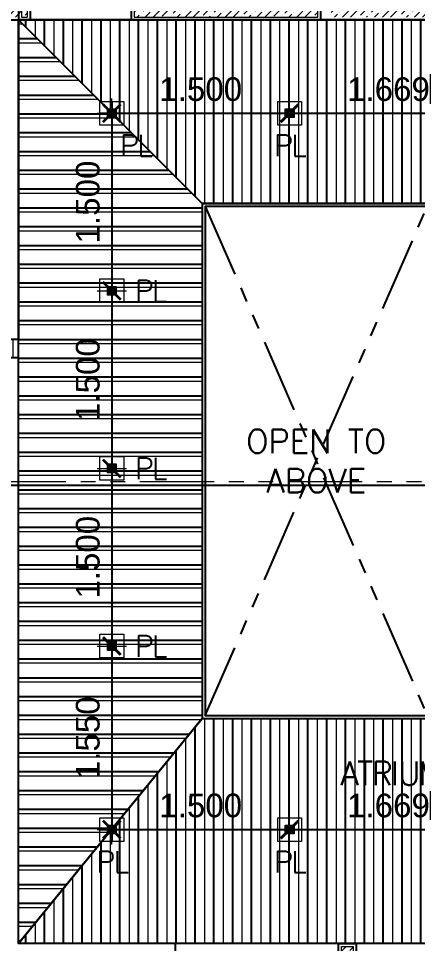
# Model space of a CAD drawing. Header units: metres. Extents: x -12400 to 1, y 0 to 106422.
# Drawn here: x -12119.01 to -12115.65, y 106342.09 to 106349.9 of the extents above; entities that cross this region are included whole.
import ezdxf

# ---------------------------------------------------------------- set-up
doc = ezdxf.new("R2010")
doc.units = ezdxf.units.M
doc.header["$PDMODE"] = 35
doc.linetypes.add('PHANTOM2', pattern=[1.25, 0.625, -0.125, 0.125, -0.125, 0.125, -0.125])
for name, color, linetype, lineweight in [('0.1', 1, 'Continuous', 9), ('A-DIM-100', 8, 'Continuous', 0), ('DIM 001', 251, 'Continuous', 13), ('HATCH', 250, 'Continuous', 5), ('LF 001', 51, 'Continuous', 20)]:
    doc.layers.add(name, color=color, linetype=linetype, lineweight=lineweight)
doc.layers.add('E_FIX_LIGHT1', color=2, linetype='Continuous')
doc.layers.add('txt', color=2, linetype='Continuous')
doc.styles.add('DIMTXT-100', font='arial.ttf')
doc.styles.add('swis721', font='swiss.ttf')
doc.styles.add('T.25', font='romans.shx', dxfattribs={"height": 0.2})
doc.dimstyles.new('D-100', dxfattribs={"dimtxt": 0.2, "dimasz": 0.15, "dimexe": 0.1, "dimexo": 0.1, "dimgap": 0.1, "dimtad": 1, "dimdec": 3, "dimzin": 4, "dimdsep": 46, "dimtxsty": 'DIMTXT-100', "dimblk": 'ARCHTICK', "dimcen": 0.2, "dimdle": 0.1, "dimclrd": 8, "dimclre": 8, "dimclrt": 2, "dimadec": 0, "dimazin": 1, "dimtfac": 1, "dimtdec": 3, "dimtofl": 0, "dimtmove": 2, "dimatfit": 3, "dimfxl": 1, "dimarcsym": 0})
doc.dimstyles.new('DIM 200', dxfattribs={"dimtxt": 200, "dimasz": 1, "dimexe": 0, "dimexo": 40, "dimgap": 50, "dimtad": 1, "dimtoh": 1, "dimdec": 0, "dimlfac": 2, "dimtxsty": 'swis721', "dimblk": 'CIR', "dimcen": 0, "dimclrd": 155, "dimclre": 155, "dimclrt": 4, "dimadec": 0, "dimazin": 0, "dimtfac": 1, "dimtdec": 0, "dimtix": 1, "dimtmove": 1, "dimatfit": 3, "dimldrblk": 'CIR', "dimfxl": 0, "dimarcsym": 0})
pattern_1 = [(90, (-96.25722, 27.99308), (-0.15875, 0), [])]
pattern_2 = [(90, (12032.95574, -106307.64346), (-0.15875, 0), [])]

# ---------------------------------------------------------------- blocks, each defined once
blk = doc.blocks.new('CIR')
at = {"color": 4}
blk.add_circle((0, 0), 50, dxfattribs=at)
blk = doc.blocks.new('*U87')
at = {"layer": 'HATCH'}
h = blk.add_hatch(dxfattribs=at)
h.set_pattern_fill('ANSI31', color=256, scale=0.015, angle=45)
h.set_pattern_definition([(90, (12094.82419, -106406.416595), (-0.047625, 0), [])])
h.paths.add_polyline_path([(0, 0.15), (0, 0), (3.55, 0), (3.55, 0.15)])
at = {"color": 3}
blk.add_lwpolyline([(3.55, 0), (3.55, 0.15), (0, 0.15), (0, 0)], close=True, dxfattribs=at)
blk = doc.blocks.new('*U1740')
at = {"layer": 'HATCH'}
h = blk.add_hatch(dxfattribs=at)
h.set_pattern_fill('ANSI36', color=256, scale=0.015)
h.set_pattern_definition([(45, (12095.52419, -106406.766595), (0.02525697034, 0.092608891249), [0.1190625, -0.0238125, 0, -0.0238125])])
h.paths.add_polyline_path([(0.025, 0.125), (0.025, 0.025), (4.225, 0.025), (4.225, 0.125)])
at = {"color": 4}
blk.add_lwpolyline([(4.25, 0), (4.25, 0.15), (0, 0.15), (0, 0)], close=True, dxfattribs=at)
at = {"layer": 'HATCH'}
blk.add_lwpolyline([(4.225, 0.025), (4.225, 0.125), (0.025, 0.125), (0.025, 0.025)], close=True, dxfattribs=at)
blk = doc.blocks.new('*U615')
at = {"layer": 'HATCH'}
h = blk.add_hatch(dxfattribs=at)
h.set_pattern_fill('ANSI36', color=256, scale=0.015)
h.set_pattern_definition([(45, (12091.37419, -106406.766595), (0.02525697034, 0.092608891249), [0.1190625, -0.0238125, 0, -0.0238125])])
h.paths.add_polyline_path([(-0.9625, 0.125), (-0.9625, 0.025), (0.075, 0.025), (0.075, 0.125)])
at = {"color": 4}
blk.add_lwpolyline([(0.1, 0), (0.1, 0.15), (0, 0.15), (0, 0)], close=True, dxfattribs=at)
at = {"layer": 'HATCH'}
blk.add_lwpolyline([(0.075, 0.025), (0.075, 0.125), (0.025, 0.125), (0.025, 0.025)], close=True, dxfattribs=at)
blk = doc.blocks.new('*U1736')
at = {"layer": 'HATCH'}
h = blk.add_hatch(dxfattribs=at)
h.set_pattern_fill('ANSI36', color=256, scale=0.015)
h.set_pattern_definition([(45, (12092.87419, -106406.766595), (0.02525697034, 0.092608891249), [0.1190625, -0.0238125, 0, -0.0238125])])
h.paths.add_polyline_path([(0.025, 0.125), (0.025, 0.025), (1.575, 0.025), (1.575, 0.125)])
at = {"color": 4}
blk.add_lwpolyline([(1.6, 0), (1.6, 0.15), (0, 0.15), (0, 0)], close=True, dxfattribs=at)
at = {"layer": 'HATCH'}
blk.add_lwpolyline([(1.575, 0.025), (1.575, 0.125), (0.025, 0.125), (0.025, 0.025)], close=True, dxfattribs=at)
blk = doc.blocks.new('A$C68b8fe4d')
at = {"color": 1}
for points in [[(10.3, 14.4), (11.15, 14.4), (11.15, 14.25), (10.3, 14.25)], [(12.75, 14.4), (13.8, 14.4), (13.8, 14.25), (12.75, 14.25)], [(10.05, 14.25), (10.2, 14.25), (10.2, 11.55), (10.05, 11.55)], [(10.2, 14.25), (18, 14.25), (18, 6.45), (10.2, 6.45)]]:
    blk.add_lwpolyline(points, close=True, dxfattribs=at)
at = {"color": 1, "linetype": 'Continuous', "ltscale": 0.05}
for points in [[(13.65, 12.7), (11.75, 12.7), (11.75, 8.35), (13.65, 8.35)], [(13.65, 12.675), (11.775, 12.675), (11.775, 8.375), (13.65, 8.375)]]:
    blk.add_lwpolyline(points, dxfattribs=at)
at = {"color": 8, "linetype": 'PHANTOM2'}
for points in [[(11.775, 12.675), (13.65, 8.375)], [(11.775, 8.375), (13.65, 12.675)]]:
    blk.add_lwpolyline(points, dxfattribs=at)
at = {"color": 8}
blk.add_lwpolyline([(16.65, 8.3), (18, 6.45), (10.2, 6.45), (11.75, 8.35), (13.65, 8.35), (13.65, 8.3)], close=True, dxfattribs=at)
blk.add_lwpolyline([(11.525, 3.55), (11.525, 6.45)], dxfattribs=at)
for name, p in [('*U615', (10.2, 14.25)), ('*U1736', (11.15, 14.25)), ('*U615', (13.8, 14.25)), ('*U87', (6.65, 11.4))]:
    blk.add_blockref(name, p)
at = {"xscale": -1, "rotation": 270}
blk.add_blockref('*U1740', (12.9, 2.2), dxfattribs=at)
at = {"layer": '0.1', "color": 2, "insert": (12.7125, 10.525), "char_height": 0.2, "attachment_point": 5, "style": 'T.25'}
blk.add_mtext_dynamic_manual_height_columns('{\\C3;OPEN TO ABOVE}', width=1.975237, gutter_width=1, heights=[0], dxfattribs=at)
blk = doc.blocks.new('*U1961')
at = {"layer": 'LF 001', "lineweight": 20, "ltscale": 1500}
blk.add_hatch(color=256, dxfattribs=at).paths.add_polyline_path([(-0.0375, 0.0375), (0.0375, 0.0375), (0.0375, -0.0375), (-0.0375, -0.0375)])
at = {"layer": 'LF 001', "ltscale": 1500}
blk.add_lwpolyline([(-0.1, 0.1), (0.1, 0.1), (0.1, -0.1), (-0.1, -0.1)], close=True, dxfattribs=at)
at = {"layer": 'LF 001', "color": 76, "lineweight": 18, "ltscale": 1500}
for points in [[(0, 0.125), (0, -0.125)], [(-0.125, 0), (0.125, 0)]]:
    blk.add_lwpolyline(points, dxfattribs=at)
at = {"layer": 'LF 001', "lineweight": 20, "ltscale": 1500}
blk.add_lwpolyline([(-0.0375, 0.0375), (0.0375, 0.0375), (0.0375, -0.0375), (-0.0375, -0.0375)], close=True, dxfattribs=at)
blk = doc.blocks.new('A$Cf8c814ff')
h = blk.add_hatch()
h.set_pattern_fill('ANSI31', color=8, scale=0.05, angle=45)
h.set_pattern_definition(pattern_2)
h.paths.add_polyline_path([(18, 14.25), (10.2, 14.25), (11.75, 12.7), (13.65, 12.7), (13.65, 12.75), (16.65, 12.75)])
h = blk.add_hatch()
h.set_pattern_fill('ANSI31', color=8, scale=0.05, angle=135)
h.set_pattern_definition([(180, (12033.15182, -106307.64346), (-1e-17, -0.15875), [])])
h.paths.add_polyline_path([(18, 14.25), (16.65, 12.75), (16.65, 8.3), (18, 6.45)])
h.paths.add_polyline_path([(11.75, 12.7), (10.2, 14.25), (10.2, 6.45), (11.75, 8.35)])
h = blk.add_hatch()
h.set_pattern_fill('ANSI31', color=8, scale=0.05, angle=45)
h.set_pattern_definition(pattern_2)
h.paths.add_polyline_path([(16.65, 8.3), (13.65, 8.3), (13.65, 8.35), (11.75, 8.35), (10.2, 6.45), (18, 6.45)])
at = {"color": 8}
for points in [[(10.2, 14.25), (11.75, 12.7), (13.65, 12.7), (13.65, 12.75), (16.65, 12.75), (18, 14.25)], [(11.75, 8.35), (10.2, 6.45), (10.2, 14.25), (11.75, 12.7)]]:
    blk.add_lwpolyline(points, close=True, dxfattribs=at)
at = {"layer": 'E_FIX_LIGHT1', "rotation": 90}
for p in [(10.9875, 13.4625), (12.4875, 13.4625), (10.9875, 11.9625), (10.9875, 10.4625), (10.9875, 8.9625), (10.9875, 7.4125), (12.4875, 7.4125)]:
    blk.add_blockref('*U1961', p, dxfattribs=at)
at = {"layer": 'txt', "color": 6, "linetype": 'Continuous', "char_height": 0.18, "attachment_point": 5, "style": 'T.25'}
for insert in [(11.1875, 13.1902), (12.4875, 13.1902), (11.3125, 11.9625), (11.3125, 10.4625), (11.3125, 8.9625), (10.9875, 7.1402), (12.4875, 7.1402)]:
    blk.add_mtext_dynamic_manual_height_columns('{\\T0.9;PL}', width=0.645305, gutter_width=0.001, heights=[0], dxfattribs=dict(at, insert=insert))
blk = doc.blocks.new('_ArchTick')
at = {"color": 0, "linetype": 'ByBlock', "const_width": 0.15}
blk.add_lwpolyline([(-0.5, -0.5), (0.5, 0.5)], dxfattribs=at)
blk = doc.blocks.new('*D851')
at = {"layer": 'DEFPOINTS', "color": 0, "transparency": 16777216}
for p in [(-12118.2255, 106349.099), (-12118.2255, 106347.599), (-12118.2255, 106347.599)]:
    blk.add_point(p, dxfattribs=at)
at = {"layer": 'DIM 001', "color": 8, "lineweight": -2, "transparency": 16777216}
blk.add_line((-12118.2255, 106349.199), (-12118.2255, 106347.499), dxfattribs=at)
at = {"layer": 'DIM 001', "color": 8, "lineweight": -2, "transparency": 16777216, "xscale": 0.15, "yscale": 0.15, "zscale": 0.15}
for p, rotation in [((-12118.2255, 106349.099), 90), ((-12118.2255, 106347.599), 270)]:
    blk.add_blockref('_ArchTick', p, dxfattribs=dict(at, rotation=rotation))
at = {"layer": 'DIM 001', "color": 2, "transparency": 16777216, "insert": (-12118.4276, 106348.349), "char_height": 0.2, "attachment_point": 5, "rotation": 90, "style": 'DIMTXT-100'}
blk.add_mtext('1.500', dxfattribs=at)
blk = doc.blocks.new('*D852')
at = {"layer": 'DEFPOINTS', "color": 0, "transparency": 16777216}
for p in [(-12118.2255, 106347.599), (-12118.2255, 106346.099), (-12118.2255, 106346.099)]:
    blk.add_point(p, dxfattribs=at)
at = {"layer": 'DIM 001', "color": 8, "lineweight": -2, "transparency": 16777216}
blk.add_line((-12118.2255, 106347.699), (-12118.2255, 106345.999), dxfattribs=at)
at = {"layer": 'DIM 001', "color": 8, "lineweight": -2, "transparency": 16777216, "xscale": 0.15, "yscale": 0.15, "zscale": 0.15}
for p, rotation in [((-12118.2255, 106347.599), 90), ((-12118.2255, 106346.099), 270)]:
    blk.add_blockref('_ArchTick', p, dxfattribs=dict(at, rotation=rotation))
at = {"layer": 'DIM 001', "color": 2, "transparency": 16777216, "insert": (-12118.4276, 106346.849), "char_height": 0.2, "attachment_point": 5, "rotation": 90, "style": 'DIMTXT-100'}
blk.add_mtext('1.500', dxfattribs=at)
blk = doc.blocks.new('*D905')
at = {"layer": 'DEFPOINTS', "color": 0, "transparency": 16777216}
for p in [(-12118.2255, 106346.099), (-12118.2255, 106344.599), (-12118.2255, 106344.599)]:
    blk.add_point(p, dxfattribs=at)
at = {"layer": 'DIM 001', "color": 8, "lineweight": -2, "transparency": 16777216}
blk.add_line((-12118.2255, 106346.199), (-12118.2255, 106344.499), dxfattribs=at)
at = {"layer": 'DIM 001', "color": 8, "lineweight": -2, "transparency": 16777216, "xscale": 0.15, "yscale": 0.15, "zscale": 0.15}
for p, rotation in [((-12118.2255, 106346.099), 90), ((-12118.2255, 106344.599), 270)]:
    blk.add_blockref('_ArchTick', p, dxfattribs=dict(at, rotation=rotation))
at = {"layer": 'DIM 001', "color": 2, "transparency": 16777216, "insert": (-12118.4276, 106345.349), "char_height": 0.2, "attachment_point": 5, "rotation": 90, "style": 'DIMTXT-100'}
blk.add_mtext('1.500', dxfattribs=at)
blk = doc.blocks.new('*D906')
at = {"layer": 'DEFPOINTS', "color": 0, "transparency": 16777216}
for p in [(-12118.2255, 106344.599), (-12118.2255, 106343.049), (-12118.2255, 106343.049)]:
    blk.add_point(p, dxfattribs=at)
at = {"layer": 'DIM 001', "color": 8, "lineweight": -2, "transparency": 16777216}
blk.add_line((-12118.2255, 106344.699), (-12118.2255, 106342.949), dxfattribs=at)
at = {"layer": 'DIM 001', "color": 8, "lineweight": -2, "transparency": 16777216, "xscale": 0.15, "yscale": 0.15, "zscale": 0.15}
for p, rotation in [((-12118.2255, 106344.599), 90), ((-12118.2255, 106343.049), 270)]:
    blk.add_blockref('_ArchTick', p, dxfattribs=dict(at, rotation=rotation))
at = {"layer": 'DIM 001', "color": 2, "transparency": 16777216, "insert": (-12118.4276, 106343.824), "char_height": 0.2, "attachment_point": 5, "rotation": 90, "style": 'DIMTXT-100'}
blk.add_mtext('1.550', dxfattribs=at)
blk = doc.blocks.new('*D911')
at = {"layer": 'DEFPOINTS', "color": 0, "transparency": 16777216}
for p in [(-12118.2255, 106349.099), (-12116.7255, 106349.099), (-12116.7255, 106349.099)]:
    blk.add_point(p, dxfattribs=at)
at = {"layer": 'DIM 001', "color": 8, "lineweight": -2, "transparency": 16777216}
blk.add_line((-12118.3255, 106349.099), (-12116.6255, 106349.099), dxfattribs=at)
at = {"layer": 'DIM 001', "color": 8, "lineweight": -2, "transparency": 16777216, "xscale": 0.15, "yscale": 0.15, "zscale": 0.15, "rotation": 180}
blk.add_blockref('_ArchTick', (-12118.2255, 106349.099), dxfattribs=at)
at = {"layer": 'DIM 001', "color": 8, "lineweight": -2, "transparency": 16777216, "xscale": 0.15, "yscale": 0.15, "zscale": 0.15}
blk.add_blockref('_ArchTick', (-12116.7255, 106349.099), dxfattribs=at)
at = {"layer": 'DIM 001', "color": 2, "transparency": 16777216, "insert": (-12117.4755, 106349.3012), "char_height": 0.2, "attachment_point": 5, "style": 'DIMTXT-100'}
blk.add_mtext('1.500', dxfattribs=at)
blk = doc.blocks.new('*D913')
at = {"layer": 'DEFPOINTS', "color": 0, "transparency": 16777216}
for p in [(-12118.2255, 106343.049), (-12116.7255, 106343.049), (-12116.7255, 106343.049)]:
    blk.add_point(p, dxfattribs=at)
at = {"layer": 'DIM 001', "color": 8, "lineweight": -2, "transparency": 16777216}
blk.add_line((-12118.3255, 106343.049), (-12116.6255, 106343.049), dxfattribs=at)
at = {"layer": 'DIM 001', "color": 8, "lineweight": -2, "transparency": 16777216, "xscale": 0.15, "yscale": 0.15, "zscale": 0.15, "rotation": 180}
blk.add_blockref('_ArchTick', (-12118.2255, 106343.049), dxfattribs=at)
at = {"layer": 'DIM 001', "color": 8, "lineweight": -2, "transparency": 16777216, "xscale": 0.15, "yscale": 0.15, "zscale": 0.15}
blk.add_blockref('_ArchTick', (-12116.7255, 106343.049), dxfattribs=at)
at = {"layer": 'DIM 001', "color": 2, "transparency": 16777216, "insert": (-12117.4755, 106343.2512), "char_height": 0.2, "attachment_point": 5, "style": 'DIMTXT-100'}
blk.add_mtext('1.500', dxfattribs=at)
blk = doc.blocks.new('*D918')
at = {"layer": 'DEFPOINTS', "color": 0, "transparency": 16777216}
for p in [(-12116.7255, 106349.099), (-12115.0567, 106349.099), (-12115.0567, 106349.099)]:
    blk.add_point(p, dxfattribs=at)
at = {"layer": 'DIM 001', "color": 8, "lineweight": -2, "transparency": 16777216}
blk.add_line((-12116.8255, 106349.099), (-12114.9567, 106349.099), dxfattribs=at)
at = {"layer": 'DIM 001', "color": 8, "lineweight": -2, "transparency": 16777216, "xscale": 0.15, "yscale": 0.15, "zscale": 0.15, "rotation": 180}
blk.add_blockref('_ArchTick', (-12116.7255, 106349.099), dxfattribs=at)
at = {"layer": 'DIM 001', "color": 8, "lineweight": -2, "transparency": 16777216, "xscale": 0.15, "yscale": 0.15, "zscale": 0.15}
blk.add_blockref('_ArchTick', (-12115.0567, 106349.099), dxfattribs=at)
at = {"layer": 'DIM 001', "color": 2, "transparency": 16777216, "insert": (-12115.8911, 106349.3012), "char_height": 0.2, "attachment_point": 5, "style": 'DIMTXT-100'}
blk.add_mtext('1.669', dxfattribs=at)
blk = doc.blocks.new('*D920')
at = {"layer": 'DEFPOINTS', "color": 0, "transparency": 16777216}
for p in [(-12116.7255, 106343.049), (-12115.0567, 106343.049), (-12115.0567, 106343.049)]:
    blk.add_point(p, dxfattribs=at)
at = {"layer": 'DIM 001', "color": 8, "lineweight": -2, "transparency": 16777216}
blk.add_line((-12116.8255, 106343.049), (-12114.9567, 106343.049), dxfattribs=at)
at = {"layer": 'DIM 001', "color": 8, "lineweight": -2, "transparency": 16777216, "xscale": 0.15, "yscale": 0.15, "zscale": 0.15, "rotation": 180}
blk.add_blockref('_ArchTick', (-12116.7255, 106343.049), dxfattribs=at)
at = {"layer": 'DIM 001', "color": 8, "lineweight": -2, "transparency": 16777216, "xscale": 0.15, "yscale": 0.15, "zscale": 0.15}
blk.add_blockref('_ArchTick', (-12115.0567, 106343.049), dxfattribs=at)
at = {"layer": 'DIM 001', "color": 2, "transparency": 16777216, "insert": (-12115.8911, 106343.2512), "char_height": 0.2, "attachment_point": 5, "style": 'DIMTXT-100'}
blk.add_mtext('1.669', dxfattribs=at)
blk = doc.blocks.new('*D1524')
at = {"layer": 'DEFPOINTS', "color": 0, "transparency": 16777216}
for p in [(-12298.6419, 106345.9545), (-12298.6419, 106345.9545), (0.6, 0.075)]:
    blk.add_point(p, dxfattribs=at)
at = {"layer": 'DIM 001', "color": 8, "lineweight": -2, "transparency": 16777216}
for p, q in [((0.6, 0.175), (0.6, 106346.0545)), ((0.7, 106345.9545), (-12298.7419, 106345.9545))]:
    blk.add_line(p, q, dxfattribs=at)
at = {"layer": 'DIM 001', "color": 8, "lineweight": -2, "transparency": 16777216, "xscale": 0.15, "yscale": 0.15, "zscale": 0.15, "rotation": 180}
blk.add_blockref('_ArchTick', (-12298.6419, 106345.9545), dxfattribs=at)
at = {"layer": 'DIM 001', "color": 8, "lineweight": -2, "transparency": 16777216, "xscale": 0.15, "yscale": 0.15, "zscale": 0.15}
blk.add_blockref('_ArchTick', (0.6, 106345.9545), dxfattribs=at)
at = {"layer": 'DIM 001', "color": 2, "transparency": 16777216, "insert": (-6149.0209, 106346.1566), "char_height": 0.2, "attachment_point": 5, "style": 'DIMTXT-100'}
blk.add_mtext('12299.242', dxfattribs=at)
blk = doc.blocks.new('GRID1')
at = {"color": 6, "linetype": 'PHANTOM2'}
blk.add_leader([(-12130.7544, 106398.6202), (-12163.7544, 106398.6202)], dimstyle='DIM 200', override={"dimasz": 0.002, "dimgap": 60, "dimtad": 0}, dxfattribs=at)

msp = doc.modelspace()

# ---------------------------------------------------------------- hatches: boundary and pattern name
at = {"layer": 'HATCH'}
h = msp.add_hatch(dxfattribs=at)
h.set_pattern_fill('ANSI31', color=8, scale=0.05, angle=45)
h.set_pattern_definition(pattern_1)
h.paths.add_polyline_path([(-12111.21297, 106349.88654), (-12119.01297, 106349.88654), (-12117.46297, 106348.33654), (-12115.56297, 106348.33654), (-12115.56297, 106348.38654), (-12112.56297, 106348.38654)])
h = msp.add_hatch(dxfattribs=at)
h.set_pattern_fill('ANSI31', color=8, scale=0.05, angle=135)
h.set_pattern_definition([(180, (-96.06115, 27.99308), (-1e-17, -0.15875), [])])
h.paths.add_polyline_path([(-12111.21297, 106349.88654), (-12112.56297, 106348.38654), (-12112.56297, 106343.93654), (-12111.21297, 106342.08654)])
h.paths.add_polyline_path([(-12117.46297, 106348.33654), (-12119.01297, 106349.88654), (-12119.01297, 106342.08654), (-12117.46297, 106343.98654)])
h = msp.add_hatch(dxfattribs=at)
h.set_pattern_fill('ANSI31', color=8, scale=0.05, angle=45)
h.set_pattern_definition(pattern_1)
h.paths.add_polyline_path([(-12112.56297, 106343.93654), (-12115.56297, 106343.93654), (-12115.56297, 106343.98654), (-12117.46297, 106343.98654), (-12119.01297, 106342.08654), (-12111.21297, 106342.08654)])

# ---------------------------------------------------------------- linework, layer by layer
at = {"color": 8}
for points in [[(-12119.01297, 106349.88654), (-12117.46297, 106348.33654), (-12115.56297, 106348.33654), (-12115.56297, 106348.38654), (-12112.56297, 106348.38654), (-12111.21297, 106349.88654)], [(-12117.46297, 106343.98654), (-12119.01297, 106342.08654), (-12119.01297, 106349.88654), (-12117.46297, 106348.33654)]]:
    msp.add_lwpolyline(points, close=True, dxfattribs=at)

# ---------------------------------------------------------------- block references
at = {"color": 1}
msp.add_blockref('A$C68b8fe4d', (-12129.21297, 106335.63654), dxfattribs=at)
msp.add_blockref('A$Cf8c814ff', (-12129.21297, 106335.63654))
at = {"layer": 'A-DIM-100'}
msp.add_blockref('GRID1', (32.14145, -52.63368), dxfattribs=at)
at = {"layer": 'E_FIX_LIGHT1', "rotation": 90}
for p in [(-12118.22547, 106349.09904), (-12116.72547, 106349.09904), (-12118.22547, 106347.59904), (-12118.22547, 106346.09904), (-12118.22547, 106344.59904), (-12118.22547, 106343.04904), (-12116.72547, 106343.04904)]:
    msp.add_blockref('*U1961', p, dxfattribs=at)

# ---------------------------------------------------------------- texts
at = {"linetype": 'Continuous', "insert": (-12115.05672, 106343.52404), "char_height": 0.2, "attachment_point": 5, "style": 'T.25'}
msp.add_mtext_dynamic_manual_height_columns('\\pxt28;{\\T0.9;\\C3;ATRIUM & HALLWAYS}', width=7.6042067, gutter_width=0.001, heights=[0], dxfattribs=at)

# ---------------------------------------------------------------- dimensions: what is measured, and where the dimension line sits
at = {"layer": 'DIM 001'}
for base, p1, p2, picture, middle in [((-12116.72547, 106349.09904), (-12118.22547, 106349.09904), (-12116.72547, 106349.09904), '*D911', (-12117.47547, 106349.30115)), ((-12115.05672, 106349.09904), (-12116.72547, 106349.09904), (-12115.05672, 106349.09904), '*D918', (-12115.89109, 106349.30115)), ((-12298.64188, 106345.95449), (0.6, 0.075), (-12298.64188, 106345.95449), '*D1524', (-6149.02094, 106346.15661)), ((-12116.72547, 106343.04904), (-12118.22547, 106343.04904), (-12116.72547, 106343.04904), '*D913', (-12117.47547, 106343.25115)), ((-12115.05672, 106343.04904), (-12116.72547, 106343.04904), (-12115.05672, 106343.04904), '*D920', (-12115.89109, 106343.25115))]:
    dim = msp.add_linear_dim(base=base, p1=p1, p2=p2, dimstyle='D-100', dxfattribs=at)
    dim.commit()
    dim.dimension.update_dxf_attribs({"geometry": picture, "text_midpoint": middle})
for base, p1, p2, picture, middle in [((-12118.22547, 106347.59904), (-12118.22547, 106349.09904), (-12118.22547, 106347.59904), '*D851', (-12118.42758, 106348.34904)), ((-12118.22547, 106346.09904), (-12118.22547, 106347.59904), (-12118.22547, 106346.09904), '*D852', (-12118.42758, 106346.84904)), ((-12118.22547, 106344.59904), (-12118.22547, 106346.09904), (-12118.22547, 106344.59904), '*D905', (-12118.42758, 106345.34904)), ((-12118.22547, 106343.04904), (-12118.22547, 106344.59904), (-12118.22547, 106343.04904), '*D906', (-12118.42758, 106343.82404))]:
    dim = msp.add_linear_dim(base=base, p1=p1, p2=p2, angle=90, dimstyle='D-100', dxfattribs=at)
    dim.commit()
    dim.dimension.update_dxf_attribs({"geometry": picture, "text_midpoint": middle})

doc.saveas('drawing.dxf')
